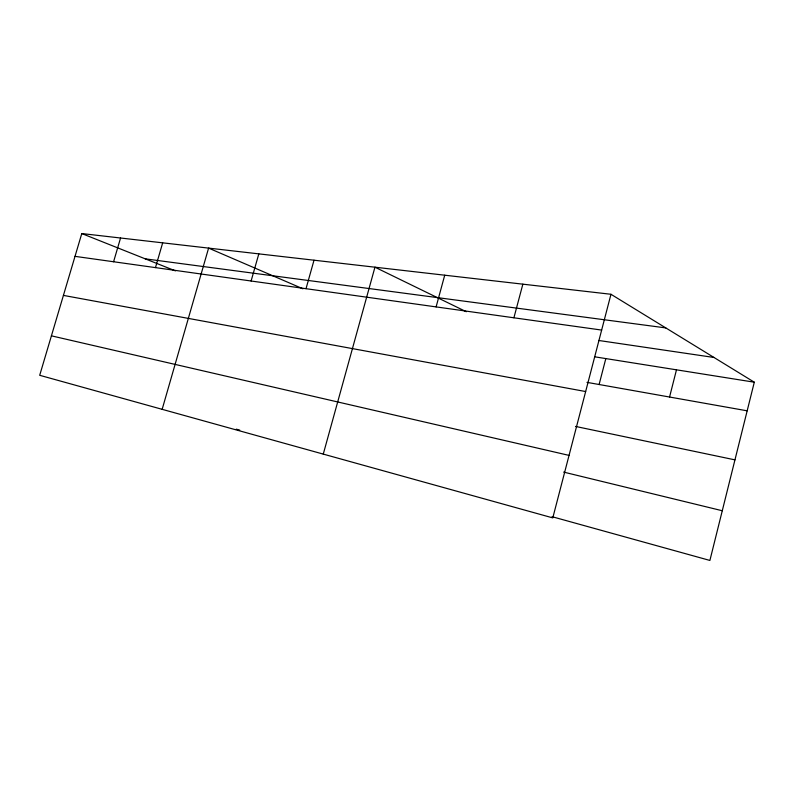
<?xml version="1.0" encoding="UTF-8"?>
<svg xmlns="http://www.w3.org/2000/svg" width="794" height="794" viewBox="0 0 794 794"><rect width="100%" height="100%" fill="white"/><g stroke="black" fill="none" stroke-linecap="round" stroke-linejoin="round"><path stroke-width="1.19" d="M610.963 294.276L552.783 517.896L39.7 375.294L81.782 233.555L610.963 294.276L754.3 382.202L709.896 560.445L552.029 516.686M669.56 397.03L676.478 369.825M599.103 384.514L605.822 358.59M513.907 317.789L522.859 284.163M436.104 306.901L444.719 275.2M323.267 454.108L374.947 267.191L466.306 311.734M306.018 288.688L314.017 260.204M251.103 280.997L258.824 253.872M162.155 409.327L208.594 248.105L302.941 288.788M155.465 267.608L162.681 242.835M113.582 261.752L120.559 238.002M145.242 258.844L665.799 327.912M75.013 256.353L601.654 330.076M598.736 340.477L713.975 357.469M594.885 356.843L754.3 382.202M586.974 382.361L747.174 410.816M63.421 295.398L585.654 391.541M575.511 426.428L734.956 459.865M51.411 335.832L569.04 455.389M563.631 472.093L722.282 510.741M236.284 429.157L239.768 430.12M81.782 233.555L175.444 270.883"/></g></svg>
